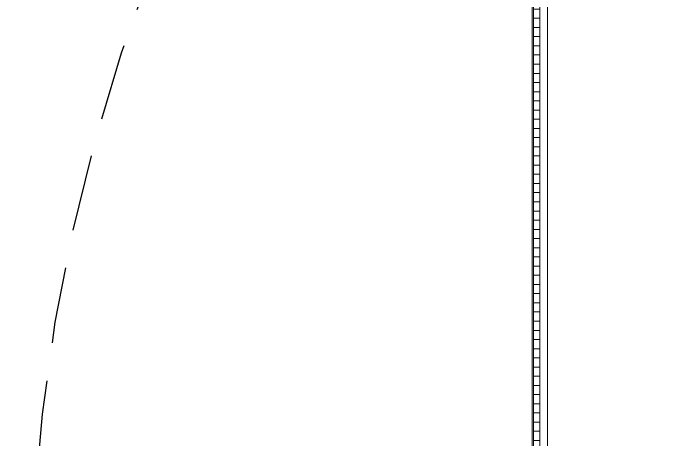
# Model space of a CAD drawing. Header units: inches. Extents: x -19 to 5698, y -728 to 92.
# Drawn here: x 301.301 to 303.458, y 14.312 to 15.707 of the extents above; entities that cross this region are included whole.
import ezdxf

# ---------------------------------------------------------------- set-up
doc = ezdxf.new("R2010")
doc.units = ezdxf.units.IN
doc.header["$MEASUREMENT"] = 0
doc.set_wipeout_variables(frame=1)
doc.linetypes.add('HIDDEN', pattern=[0.375, 0.25, -0.125])
doc.linetypes.add('Wipeout_Contour', pattern=[1, 0, -1])
doc.layers.add('00 conduct tomacorr', color=120, linetype='HIDDEN', lineweight=30)
doc.layers.add('02 _ ARQ _ ZON _ Espacio.3D', color=7, linetype='Continuous')
doc.layers.add('Acabado - Muros', color=7, linetype='Continuous')

msp = doc.modelspace()

# ---------------------------------------------------------------- linework, layer by layer
at = {"layer": '02 _ ARQ _ ZON _ Espacio.3D', "color": 254, "linetype": 'Continuous', "lineweight": 0, "flags": 128}
msp.add_lwpolyline([(285.82, 11.584, 1.006545), (290.9535, 6.4505), (297.3949, 6.4505), (297.3958, 7.7), (297.6258, 7.7), (297.6258, 6.4505), (302.4195, 6.4505), (302.4195, 7.7), (302.995, 7.7), (302.995, 17.35), (301.67, 17.35), (301.67, 16.9001), (301.07, 16.9), (301.07, 16.2999), (300.57, 16.2998), (300.5701, 17.35), (297.5201, 17.35), (297.5201, 26.5963), (285.82, 26.5963), (285.82, 22.7663), (287.07, 22.7663), (287.07, 22.4977), (285.82, 22.4977)], format="xyb", close=True, dxfattribs=at)
msp.add_lwpolyline([(308.07, 16.5), (307.57, 16.5), (307.57, 17.35), (303.045, 17.35), (303.044, 7.7), (306.9526, 7.7), (306.9514, 7.3505), (307.57, 7.3505), (307.57, 8.1), (308.07, 8.1)], dxfattribs=at)

# ---------------------------------------------------------------- next in the draw order: wipeouts: each hides what was drawn before it
at = {"color": 254, "linetype": 'Wipeout_Contour', "lineweight": 0, "ltscale": 14626.1821}
msp.add_wipeout([(302.9947, 16.2584), (302.9947, 14.1249), (303.0447, 14.1249), (303.0447, 16.2749), (303.0277, 16.2749), (303.0277, 16.2584)], dxfattribs=at).dxf.layer = 'Acabado - Muros'

# ---------------------------------------------------------------- next in the draw order: linework, layer by layer
at = {"layer": 'Acabado - Muros', "color": 251, "linetype": 'Continuous', "lineweight": 13, "flags": 128}
for points in [[(303.0447, 14.1249), (303.0447, 16.2749), (303.0447, 17.25)], [(302.9947, 14.1249), (302.9947, 16.2584)]]:
    msp.add_lwpolyline(points, dxfattribs=at)

# ---------------------------------------------------------------- next in the draw order: wipeouts: each hides what was drawn before it
at = {"color": 254, "linetype": 'Wipeout_Contour', "lineweight": 0, "ltscale": 9750.937324}
msp.add_wipeout([(302.9997, 16.2584), (302.9997, 14.1249), (303.0197, 14.1249), (303.0197, 16.2584)], dxfattribs=at).dxf.layer = 'Acabado - Muros'

# ---------------------------------------------------------------- next in the draw order: hatches: boundary and pattern name
at = {"layer": 'Acabado - Muros', "linetype": 'Continuous', "lineweight": 0}
h = msp.add_hatch(dxfattribs=at)
h.set_pattern_fill('CONTRACHAPADO_0002', color=254, style=0, pattern_type=2)
h.set_pattern_definition([(0, (277.50006, 1e-08), (0, 0.03), [])])
h.paths.add_polyline_path([(302.9997, 16.2584), (302.9997, 14.1249), (303.0197, 14.1249), (303.0197, 16.2584)])

# ---------------------------------------------------------------- next in the draw order: linework, layer by layer
at = {"layer": '00 conduct tomacorr'}
msp.add_arc((307.2148, 13.7389, -0.0007), 5.8568, 132.12487, 179.54316, dxfattribs=at)
at = {"layer": 'Acabado - Muros', "color": 7, "linetype": 'Continuous', "lineweight": 13, "flags": 128}
msp.add_lwpolyline([(302.9997, 16.2584), (303.0197, 16.2584), (303.0197, 14.1249), (302.9997, 14.1249)], close=True, dxfattribs=at)

doc.saveas('drawing.dxf')
